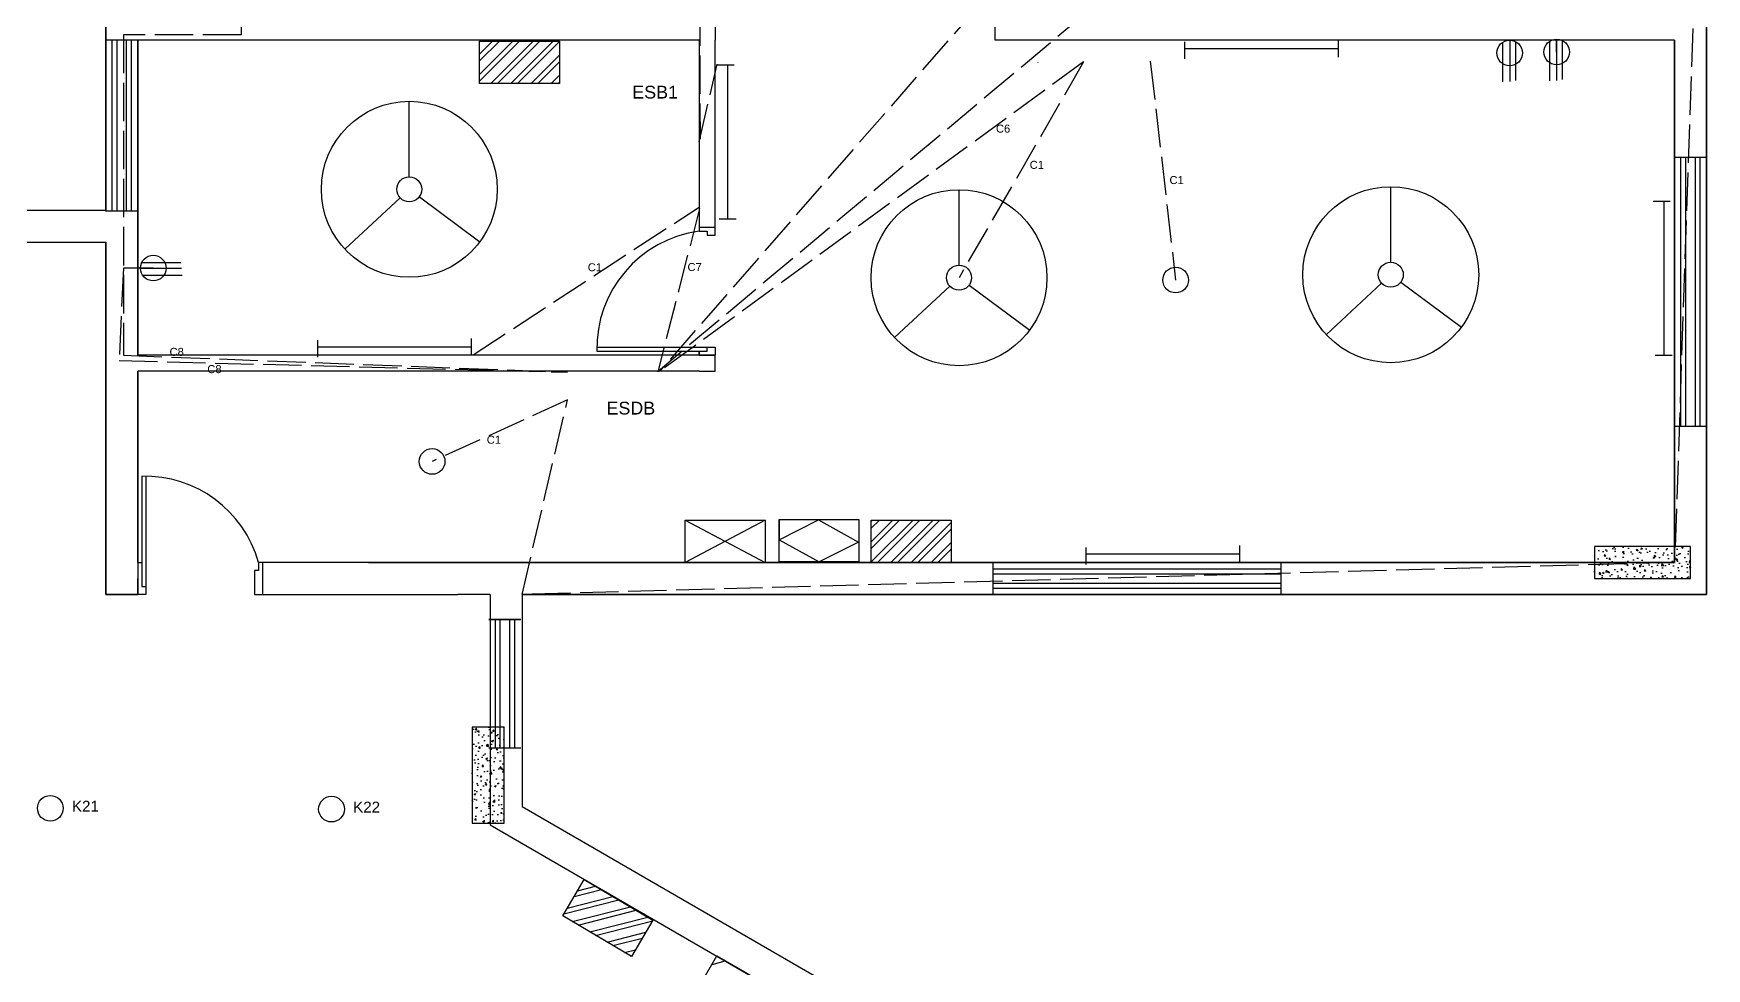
# Model space of a CAD drawing. Header units: millimetres. Extents: x 10978 to 12723, y 1038 to 2531.
# Drawn here: x 11600 to 12122, y 1948 to 2239 of the extents above; entities that cross this region are included whole.
import ezdxf

# ---------------------------------------------------------------- set-up
doc = ezdxf.new("R2010")
doc.units = ezdxf.units.MM
doc.linetypes.add('ACAD_ISO02W100', pattern=[15, 12, -3])
for name, color, linetype in [('doors', 6, 'Continuous'), ('emconduit', 1, 'ACAD_ISO02W100'), ('fittinglablem', 7, 'Continuous'), ('fittings', 7, 'Continuous'), ('windows', 40, 'Continuous')]:
    doc.layers.add(name, color=color, linetype=linetype)
doc.styles.get("Standard").update_dxf_attribs({"font": 'arial.ttf', "height": 4})

msp = doc.modelspace()

# ---------------------------------------------------------------- hatches: boundary and pattern name
h = msp.add_hatch()
h.set_pattern_fill('AR-CONC', color=256, scale=0.03, angle=-90)
h.set_pattern_definition([(320, (6359.1674, -72.0763), (-0.4781726, -5.46554), [0.5715, -6.2865]), (265, (6359.1674, -72.0763), (5.7317054, 1.0573026), [0.4572, -5.0292175]), (10.45144, (6359.1275, -72.532), (5.2535326, -4.4082374), [0.4857003, -5.3427073]), (316.1842, (6360.6914, -72.076), (-1.26127, -8.132371), [0.85725, -9.42975]), (6.63556, (6360.586, -72.754), (7.422784, -7.122124), [0.728551, -8.014068]), (261.18415, (6360.691, -72.076), (7.422784, -7.122124), [0.685799, -7.543792]), (291, (6360.3104, -72.8383), (-3.067956, -4.5484317), [0.5715, -6.2865]), (236, (6360.3104, -72.8383), (5.525639, -1.854061), [0.4572, -5.0292]), (341.451445, (6360.0547, -73.2174), (2.457683, -6.4024926), [0.4857003, -5.342698]), (307.5, (6359.1674, -72.0763), (2.53665117, -0.0926581), [0, -4.96824, 0, -5.1054, 0, -5.04825]), (277.5, (6359.1674, -72.0763), (3.0054172, -2.0045899), [0, -2.91084, 0, -4.85394, 0, -1.92405]), (237.5, (6359.1674, -70.377), (-0.1718623, -4.06771786), [0, -1.905, 0, -5.9436, 0, -7.8867]), (227.5, (6359.1674, -69.615), (0.7627947, -4.4438754), [0, -2.4765, 0, -3.94716, 0, -5.6007])])
h.paths.add_polyline_path([(12087.412, 2079.265), (12087.412, 2069.265), (12117.412, 2069.265), (12117.412, 2079.265)])
h = msp.add_hatch()
h.set_pattern_fill('AR-CONC', color=256, scale=0.03)
h.set_pattern_definition([(50, (6407.245, -184.54), (5.46554, -0.4781726), [0.5715, -6.2865]), (355, (6407.245, -184.54), (-1.0573026, 5.7317054), [0.4572, -5.0292175]), (100.45144, (6407.7006, -184.58), (4.4082374, 5.2535326), [0.4857, -5.3427073]), (46.1842, (6407.245, -183.016), (8.132371, -1.26127), [0.85725, -9.42975]), (96.63556, (6407.923, -183.121), (7.122124, 7.422784), [0.728551, -8.014068]), (351.18415, (6407.245, -183.016), (7.122124, 7.422784), [0.685799, -7.543792]), (21, (6408.007, -183.397), (4.5484317, -3.067956), [0.5715, -6.2865]), (326, (6408.007, -183.397), (1.854061, 5.525639), [0.4572, -5.0292]), (71.45144, (6408.386, -183.653), (6.4024926, 2.457683), [0.4857, -5.342698]), (37.5, (6407.2452, -184.5401), (0.0926581, 2.53665117), [0, -4.96824, 0, -5.1054, 0, -5.04825]), (7.5, (6407.2452, -184.54), (2.0045899, 3.0054172), [0, -2.91084, 0, -4.85394, 0, -1.92405]), (327.5, (6405.546, -184.5401), (4.06771786, -0.1718623), [0, -1.905, 0, -5.9436, 0, -7.8867]), (317.5, (6404.784, -184.54), (4.4438754, 0.7627947), [0, -2.4765, 0, -3.94716, 0, -5.6007])])
h.paths.add_polyline_path([(11736.8, 1992.899), (11746.8, 1992.899), (11746.8, 2022.899), (11736.8, 2022.899)])
h = msp.add_hatch()
h.set_pattern_fill('ANSI32', color=256, angle=-30)
h.set_pattern_definition([(15, (12535.055, 1189.362), (-2.46525, 9.20044), []), (15, (12538.944, 1187.117), (-2.46525, 9.20044), [])])
h.paths.add_polyline_path([(11887.759, 1901.751), (11940.896, 1871.073), (11910.421, 1818.288), (11899.565, 1824.556), (11896.93, 1819.992), (11912.636, 1810.924), (11948.636, 1873.278), (11886.282, 1909.278), (11850.282, 1846.924), (11866.076, 1837.806), (11868.711, 1842.37), (11857.284, 1848.967)])
h.paths.add_polyline_path([(11875.634, 1915.426), (11813.281, 1951.426), (11777.281, 1889.072), (11792.084, 1880.525), (11794.719, 1885.089), (11784.434, 1891.027), (11814.909, 1943.811), (11868.046, 1913.132), (11837.572, 1860.348), (11828.144, 1865.791), (11825.509, 1861.227), (11839.634, 1853.072)])
at = {"layer": 'fittings'}
h = msp.add_hatch(dxfattribs=at)
h.set_pattern_fill('ANSI32', color=256, scale=0.468168, angle=180)
h.set_pattern_definition([(225, (13144.0663, 2752.901), (3.1532, -3.1532), []), (225, (13141.964, 2752.901), (3.1532, -3.1532), [])])
h.paths.add_polyline_path([(11764.074, 2223.844), (11764.074, 2237.072), (11739.123, 2237.072), (11739.123, 2223.844)])
h = msp.add_hatch(dxfattribs=at)
h.set_pattern_fill('ANSI32', color=256, scale=0.468168)
h.set_pattern_definition([(45, (10481.5145, 1558.447), (-3.1532, 3.1532), []), (45, (10483.6166, 1558.447), (-3.1532, 3.1532), [])])
h.paths.add_polyline_path([(11861.507, 2087.504), (11861.507, 2074.276), (11886.458, 2074.276), (11886.458, 2087.504)])
h = msp.add_hatch(dxfattribs=at)
h.set_pattern_fill('ANSI32', color=256, scale=0.468168, angle=149.32554)
h.set_pattern_definition([(194.32554, (13243.38, 1702.2277), (1.103369, -4.320639), []), (194.32554, (13241.572, 1703.3), (1.103369, -4.320639), [])])
h.paths.add_polyline_path([(11786.573, 1951.213), (11793.321, 1962.59), (11771.862, 1975.319), (11765.113, 1963.942)])

# ---------------------------------------------------------------- linework, layer by layer
for p, q in [((11812.717, 2242.305), (11812.717, 2237.305)), ((11900.214, 2237.305), (11900.214, 2242.305)), ((11632.412, 2237.305), (11632.412, 2138.951)), ((11807.717, 2237.305), (11632.412, 2237.305)), ((11807.717, 2237.305), (11807.717, 2178.97)), ((11812.717, 2178.97), (11812.717, 2237.305)), ((12112.412, 2237.305), (11900.214, 2237.305)), ((12112.412, 2237.305), (12112.412, 2074.248)), ((12112.412, 2237.305), (12112.412, 2074.248)), ((11478.412, 2184.265), (11622.412, 2184.265)), ((11478.412, 2174.265), (11622.412, 2174.265)), ((11807.717, 2178.97), (11812.717, 2178.97)), ((11807.717, 2138.951), (11632.412, 2138.951)), ((11807.717, 2138.951), (11812.717, 2138.951)), ((11812.717, 2133.951), (11812.717, 2138.951)), ((11632.412, 2133.951), (11632.412, 2074.248)), ((11807.717, 2133.951), (11632.412, 2133.951)), ((11807.717, 2133.951), (11812.717, 2133.951)), ((11622.412, 2074.265), (11622.412, 2074.248)), ((11632.412, 2074.248), (11632.412, 2064.265)), ((12112.412, 2074.248), (11671.39, 2074.248)), ((11671.39, 2074.248), (11671.39, 2064.265)), ((12112.412, 2074.265), (11704.412, 2074.265)), ((11742.412, 2074.265), (11742.412, 2074.248)), ((11752.412, 2074.265), (11752.412, 2074.248)), ((11933.439, 2074.265), (11933.439, 2074.248)), ((12112.412, 2074.265), (11959.461, 2074.265)), ((11671.39, 2064.265), (11732.412, 2064.265)), ((11671.39, 2064.265), (11732.412, 2064.265)), ((11671.39, 2064.265), (11732.412, 2064.265)), ((11671.39, 2064.265), (11732.412, 2064.265)), ((11742.412, 2064.265), (11732.412, 2064.265)), ((11742.412, 2064.265), (11732.412, 2064.265)), ((11742.412, 2064.265), (11732.412, 2064.265)), ((11742.412, 2064.265), (11732.412, 2064.265)), ((11742.412, 2064.265), (11742.412, 1992.342)), ((11752.412, 2064.265), (11752.412, 1998.115)), ((12112.412, 2064.265), (11752.412, 2064.265)), ((12112.412, 2064.265), (11752.412, 2064.265)), ((12112.412, 2064.265), (11752.412, 2064.265)), ((12112.412, 2064.265), (11752.412, 2064.265)), ((11752.412, 1998.115), (12021.864, 1842.362)), ((11742.412, 1992.342), (12013.505, 1835.644))]:
    msp.add_line(p, q)
for points in [[(12030.319, 2444.248), (12122.412, 2444.248), (12122.412, 2064.265), (11752.412, 2064.265)], [(11752.412, 2064.265), (12122.412, 2064.265), (12122.412, 2444.248), (12030.319, 2444.248)], [(11752.412, 2064.265), (12122.412, 2064.265), (12122.412, 2444.248), (12030.319, 2444.248)], [(11752.412, 2064.265), (12122.412, 2064.265), (12122.412, 2444.248), (12030.319, 2444.248)], [(12030.319, 2444.248), (12122.412, 2444.248), (12122.412, 2064.265), (11752.412, 2064.265)], [(11752.412, 2064.265), (12122.412, 2064.265), (12122.412, 2444.248), (12030.319, 2444.248)], [(11752.412, 2064.265), (12122.412, 2064.265), (12122.412, 2444.248), (12030.319, 2444.248)], [(11752.412, 2064.265), (12122.412, 2064.265), (12122.412, 2444.248), (12030.319, 2444.248)], [(12030.319, 2444.248), (12122.412, 2444.248), (12122.412, 2064.265), (11752.412, 2064.265)], [(11752.412, 2064.265), (12122.412, 2064.265), (12122.412, 2444.248), (12030.319, 2444.248)], [(11752.412, 2064.265), (12122.412, 2064.265), (12122.412, 2444.248), (12030.319, 2444.248)], [(11752.412, 2064.265), (12122.412, 2064.265), (12122.412, 2444.248), (12030.319, 2444.248)], [(12030.319, 2444.248), (12122.412, 2444.248), (12122.412, 2064.265), (11752.412, 2064.265)], [(11752.412, 2064.265), (12122.412, 2064.265), (12122.412, 2444.248), (12030.319, 2444.248)], [(11752.412, 2064.265), (12122.412, 2064.265), (12122.412, 2444.248), (12030.319, 2444.248)], [(11752.412, 2064.265), (12122.412, 2064.265), (12122.412, 2444.248), (12030.319, 2444.248)], [(11622.412, 2424.248), (11622.412, 2183.901)], [(11622.412, 2424.248), (11622.412, 2183.901)], [(11622.412, 2424.248), (11622.412, 2183.901)], [(11622.412, 2424.248), (11622.412, 2183.901)], [(11622.412, 2424.248), (11622.412, 2183.901)], [(11622.412, 2424.248), (11622.412, 2183.901)], [(11622.412, 2424.248), (11622.412, 2183.901)], [(11622.412, 2424.248), (11622.412, 2183.901)], [(11622.412, 2424.248), (11622.412, 2183.901)], [(11622.412, 2424.248), (11622.412, 2183.901)], [(11622.412, 2424.248), (11622.412, 2183.901)], [(11622.412, 2424.248), (11622.412, 2183.901)], [(11622.412, 2424.248), (11622.412, 2183.901)], [(11622.412, 2424.248), (11622.412, 2183.901)], [(11622.412, 2424.248), (11622.412, 2183.901)], [(11622.412, 2424.248), (11622.412, 2183.901)], [(11622.412, 2183.901), (11622.412, 2424.248)], [(11622.412, 2183.901), (11622.412, 2424.248)], [(11622.412, 2183.901), (11622.412, 2424.248)], [(11622.412, 2183.901), (11622.412, 2424.248)], [(11622.412, 2183.901), (11622.412, 2424.248)], [(11622.412, 2183.901), (11622.412, 2424.248)], [(11622.412, 2183.901), (11622.412, 2424.248)], [(11622.412, 2183.901), (11622.412, 2424.248)], [(11632.412, 2237.305), (11632.412, 2138.951)], [(11632.412, 2138.951), (11632.412, 2237.305)], [(11632.412, 2237.305), (11632.412, 2138.951)], [(12112.412, 2237.305), (12112.412, 2074.248), (11671.39, 2074.248)], [(11704.412, 2074.265), (12112.412, 2074.265), (12112.412, 2237.305)], [(11704.412, 2074.265), (12112.412, 2074.265), (12112.412, 2237.305)], [(11632.412, 2064.265), (11622.412, 2064.265), (11622.412, 2174.265)], [(11632.412, 2064.265), (11622.412, 2064.265), (11622.412, 2174.265)], [(11632.412, 2064.265), (11622.412, 2064.265), (11622.412, 2174.265)], [(11632.412, 2064.265), (11622.412, 2064.265), (11622.412, 2174.265)], [(11632.412, 2064.265), (11622.412, 2064.265), (11622.412, 2174.265)], [(11632.412, 2064.265), (11622.412, 2064.265), (11622.412, 2174.265)], [(11632.412, 2064.265), (11622.412, 2064.265), (11622.412, 2174.265)], [(11632.412, 2064.265), (11622.412, 2064.265), (11622.412, 2174.265)], [(11622.412, 2174.265), (11622.412, 2064.265), (11632.412, 2064.265)], [(11622.412, 2174.265), (11622.412, 2064.265), (11632.412, 2064.265)], [(11622.412, 2174.265), (11622.412, 2064.265), (11632.412, 2064.265)], [(11622.412, 2174.265), (11622.412, 2064.265), (11632.412, 2064.265)], [(11622.412, 2174.265), (11622.412, 2064.265), (11632.412, 2064.265)], [(11622.412, 2174.265), (11622.412, 2064.265), (11632.412, 2064.265)], [(11622.412, 2174.265), (11622.412, 2064.265), (11632.412, 2064.265)], [(11622.412, 2174.265), (11622.412, 2064.265), (11632.412, 2064.265)], [(11622.412, 2174.265), (11622.412, 2064.265), (11632.412, 2064.265)], [(11622.412, 2174.265), (11622.412, 2064.265), (11632.412, 2064.265)], [(11622.412, 2174.265), (11622.412, 2064.265), (11632.412, 2064.265)], [(11622.412, 2174.265), (11622.412, 2064.265), (11632.412, 2064.265)], [(11622.412, 2174.265), (11622.412, 2064.265), (11632.412, 2064.265)], [(11622.412, 2174.265), (11622.412, 2064.265), (11632.412, 2064.265)], [(11622.412, 2174.265), (11622.412, 2064.265), (11632.412, 2064.265)], [(11622.412, 2174.265), (11622.412, 2064.265), (11632.412, 2064.265)], [(11632.412, 2074.248), (11632.412, 2133.951)], [(11632.412, 2133.951), (11632.412, 2074.265)], [(12112.26, 2074.265), (12112.412, 2074.265)], [(11792.084, 1880.525), (11777.281, 1889.072), (11813.281, 1951.426), (11875.634, 1915.426), (11839.634, 1853.072), (11825.509, 1861.227)]]:
    msp.add_lwpolyline(points)
for points in [[(12087.412, 2079.265), (12087.412, 2069.265), (12117.412, 2069.265), (12117.412, 2079.265)], [(11736.8, 1992.899), (11746.8, 1992.899), (11746.8, 2022.899), (11736.8, 2022.899)]]:
    msp.add_lwpolyline(points, close=True)
msp.add_arc((11668.412, 2074.248), 36, 0, 0.02786)
at = {"layer": 'doors', "color": 215, "true_color": 0xa953a0}
for p, q in [((11807.717, 2178.97), (11807.717, 2177.72)), ((11807.717, 2178.97), (11812.717, 2178.97)), ((11807.717, 2177.72), (11810.217, 2177.72)), ((11810.217, 2177.72), (11810.217, 2176.47)), ((11810.217, 2176.47), (11812.717, 2176.47)), ((11812.717, 2176.47), (11812.717, 2178.97)), ((11775.77, 2140.201), (11810.217, 2140.201)), ((11775.793, 2141.451), (11812.717, 2141.451)), ((11783.965, 2141.451), (11812.717, 2141.451)), ((11784.002, 2140.201), (11810.217, 2140.201)), ((11807.717, 2140.201), (11807.717, 2138.951)), ((11807.717, 2138.951), (11807.717, 2140.201)), ((11807.717, 2138.951), (11812.717, 2138.951)), ((11812.717, 2138.951), (11807.717, 2138.951)), ((11807.717, 2138.951), (11812.717, 2138.951)), ((11810.217, 2140.201), (11810.217, 2141.451)), ((11810.217, 2140.201), (11810.217, 2141.451)), ((11812.717, 2141.451), (11812.717, 2138.951)), ((11812.717, 2141.451), (11812.717, 2138.951)), ((11633.662, 2101.212), (11633.662, 2066.765)), ((11634.912, 2101.189), (11634.912, 2064.265)), ((11633.662, 2092.98), (11633.662, 2066.765)), ((11634.912, 2093.016), (11634.912, 2064.265)), ((11668.89, 2071.748), (11668.89, 2064.265)), ((11670.14, 2071.748), (11668.89, 2071.748)), ((11670.14, 2074.248), (11670.14, 2071.748)), ((11671.39, 2074.248), (11670.14, 2074.248)), ((11671.39, 2074.248), (11671.39, 2064.265)), ((11632.412, 2069.265), (11632.412, 2064.265)), ((11633.662, 2066.765), (11634.912, 2066.765)), ((11633.662, 2066.765), (11634.912, 2066.765)), ((11634.912, 2064.265), (11632.412, 2064.265)), ((11668.89, 2064.265), (11671.39, 2064.265))]:
    msp.add_line(p, q, dxfattribs=at)
at = {"layer": 'doors'}
for p, q in [((11632.412, 2074.265), (11632.412, 2064.265)), ((11632.412, 2074.265), (11633.662, 2074.265)), ((11632.412, 2064.265), (11632.412, 2069.265)), ((11634.912, 2064.265), (11632.412, 2064.265)), ((11634.912, 2064.265), (11632.412, 2064.265))]:
    msp.add_line(p, q, dxfattribs=at)
at = {"layer": 'doors', "color": 215, "true_color": 0xa953a0}
msp.add_lwpolyline([(11807.717, 2140.201), (11807.717, 2138.951)], dxfattribs=at)
for centre, start, end in [((11812.778, 2141.05), 97.8589, 181.31498), ((11634.511, 2064.203), 15.7435, 91.31498)]:
    msp.add_arc(centre, 37.018, start, end, dxfattribs=at)
at = {"layer": 'emconduit'}
for p, q in [((11807.591, 2307.561), (11808.053, 2206.394)), ((11924.855, 2282.314), (11795.501, 2134)), ((11952.013, 2265.418), (11794.886, 2133.945)), ((11664.686, 2242.896), (11664.686, 2239.039)), ((11664.686, 2239.039), (11627.89, 2239.039)), ((11627.89, 2239.039), (11627.89, 2138.951)), ((12118.139, 2240.978), (12112.412, 2074.265)), ((11927.842, 2230.526), (11795.501, 2134)), ((11807.717, 2205.644), (11813.409, 2229.817)), ((11927.842, 2230.526), (11888.914, 2163.179)), ((11948.665, 2230.765), (11956.579, 2162.452)), ((11737.148, 2139.141), (11807.717, 2185.223)), ((11807.853, 2184.78), (11794.85, 2133.801)), ((11627.89, 2166.178), (11626.536, 2137.294)), ((11633.322, 2166.178), (11627.89, 2166.178)), ((11627.89, 2138.951), (11766.597, 2133.683)), ((11626.536, 2137.294), (11766.597, 2133.683)), ((11766.597, 2125.018), (11724.334, 2105.817)), ((11752.412, 2064.265), (11766.597, 2125.018)), ((12112.412, 2074.265), (11752.412, 2064.265))]:
    msp.add_line(p, q, dxfattribs=at)
at = {"layer": 'fittinglablem'}
msp.add_line((11688.507, 2143.631), (11688.507, 2138.323), dxfattribs=at)
at = {"layer": 'fittings'}
for p, q in [((12007.382, 2237.366), (12007.382, 2232.059)), ((12060.926, 2237.229), (12060.926, 2224.482)), ((12062.698, 2236.804), (12062.698, 2224.758)), ((12073.339, 2236.824), (12073.339, 2224.64)), ((12075.59, 2233.64), (12075.59, 2237.539)), ((12075.59, 2237.539), (12075.59, 2224.792)), ((12077.361, 2237.114), (12077.361, 2225.068)), ((11959.382, 2236.768), (11959.382, 2231.461)), ((11959.382, 2234.712), (11999.036, 2234.712)), ((11959.382, 2234.712), (12007.382, 2234.712)), ((11999.036, 2234.712), (12007.382, 2234.712)), ((12058.675, 2236.514), (12058.675, 2224.33)), ((11818.676, 2229.493), (11813.369, 2229.493)), ((11816.62, 2229.493), (11816.62, 2189.84)), ((11816.62, 2229.493), (11816.62, 2181.493)), ((11717.199, 2194.671), (11717.199, 2218.241)), ((11816.62, 2189.84), (11816.62, 2181.493)), ((11888.914, 2167.081), (11888.914, 2190.652)), ((12023.777, 2168.017), (12023.777, 2191.587)), ((11714.341, 2188.111), (11697.076, 2172.065)), ((11720.335, 2188.444), (11739.269, 2174.407)), ((12111.095, 2186.916), (12105.788, 2186.916)), ((12109.039, 2186.916), (12109.039, 2147.262)), ((12109.039, 2186.916), (12109.039, 2138.916)), ((11819.274, 2181.493), (11813.966, 2181.493)), ((11637.221, 2166.178), (11633.322, 2166.178)), ((11633.322, 2166.178), (11646.07, 2166.178)), ((11633.748, 2167.95), (11645.793, 2167.95)), ((11634.038, 2163.927), (11646.222, 2163.927)), ((11886.055, 2160.522), (11868.79, 2144.476)), ((11892.049, 2160.854), (11910.983, 2146.817)), ((12020.918, 2161.458), (12003.653, 2145.411)), ((12026.912, 2161.79), (12045.847, 2147.753)), ((11736.507, 2144.228), (11736.507, 2138.921)), ((12109.039, 2147.262), (12109.039, 2138.916)), ((11688.507, 2141.575), (11728.161, 2141.575)), ((11688.507, 2141.575), (11736.507, 2141.575)), ((11728.161, 2141.575), (11736.507, 2141.575)), ((12111.693, 2138.916), (12106.385, 2138.916)), ((11803.387, 2087.473), (11828.337, 2074.265)), ((11828.337, 2087.473), (11803.387, 2074.265)), ((11832.698, 2087.718), (11832.698, 2081.381)), ((11832.698, 2081.381), (11844.983, 2087.556)), ((11844.983, 2087.556), (11857.517, 2080.665)), ((11832.698, 2081.381), (11845.233, 2074.49)), ((11857.517, 2080.665), (11845.233, 2074.49)), ((11928.534, 2078.993), (11928.534, 2073.685)), ((11928.534, 2076.937), (11968.188, 2076.937)), ((11928.534, 2076.937), (11976.534, 2076.937)), ((11968.188, 2076.937), (11976.534, 2076.937)), ((11976.534, 2079.59), (11976.534, 2074.283)), ((11832.698, 2074.49), (11845.233, 2074.49))]:
    msp.add_line(p, q, dxfattribs=at)
for points in [[(11764.074, 2223.844), (11739.123, 2223.844), (11739.123, 2237.072), (11764.074, 2237.072)], [(11803.387, 2087.473), (11828.337, 2087.473), (11828.337, 2074.245), (11803.387, 2074.245)], [(11832.698, 2087.718), (11857.649, 2087.718), (11857.649, 2074.49), (11832.698, 2074.49)], [(11861.507, 2087.504), (11886.458, 2087.504), (11886.458, 2074.276), (11861.507, 2074.276)], [(11786.573, 1951.213), (11765.113, 1963.942), (11771.862, 1975.319), (11793.321, 1962.59)]]:
    msp.add_lwpolyline(points, close=True, dxfattribs=at)
for centre, radius in [((12060.926, 2233.33), 4), ((12075.59, 2233.64), 4), ((11717.199, 2190.768), 27.473), ((11717.199, 2190.768), 3.903), ((11888.914, 2163.179), 27.473), ((12023.777, 2164.114), 27.473), ((11637.221, 2166.178), 4), ((11888.914, 2163.179), 3.903), ((11956.579, 2162.452), 4.013), ((12023.777, 2164.114), 3.903), ((11724.334, 2105.817), 4.013), ((11605.058, 1997.543), 4.013), ((11692.9, 1997.267), 4.013)]:
    msp.add_circle(centre, radius, dxfattribs=at)
at = {"layer": 'windows', "color": 31, "true_color": 0xfecc66}
for p, q in [((11632.412, 2237.305), (11622.412, 2237.305)), ((12112.412, 2200.805), (12122.412, 2200.805)), ((11632.412, 2183.901), (11622.412, 2183.901)), ((12112.412, 2116.805), (12122.412, 2116.805)), ((12112.412, 2116.805), (12122.412, 2116.805)), ((11899.461, 2074.265), (11899.461, 2064.265)), ((11989.461, 2074.265), (11989.461, 2064.265)), ((11752.014, 2056.446), (11742.014, 2056.446)), ((11742.014, 2016.448), (11752.014, 2016.448))]:
    msp.add_line(p, q, dxfattribs=at)
at = {"layer": 'windows'}
for p, q in [((11913.49, 2230.312), (11913.49, 2230.295)), ((11929.461, 2074.265), (11929.461, 2074.248)), ((11959.461, 2074.265), (11959.461, 2074.248)), ((11989.461, 2074.265), (11989.461, 2064.265)), ((11742.014, 2056.446), (11752.014, 2056.446))]:
    msp.add_line(p, q, dxfattribs=at)
at = {"layer": 'windows', "color": 31, "true_color": 0xfecc66}
for points in [[(11624.412, 2183.901), (11624.412, 2237.305)], [(11625.912, 2183.901), (11625.912, 2237.305)], [(11628.912, 2183.901), (11628.912, 2237.305)], [(11630.412, 2183.901), (11630.412, 2237.305)], [(12114.412, 2116.805), (12114.412, 2200.805)], [(12115.912, 2116.805), (12115.912, 2200.805)], [(12118.912, 2116.805), (12118.912, 2200.805)], [(12120.412, 2116.805), (12120.412, 2200.805)], [(11899.461, 2072.265), (11989.461, 2072.265)], [(11899.461, 2070.765), (11989.461, 2070.765)], [(11899.461, 2067.765), (11989.461, 2067.765)], [(11899.461, 2066.265), (11989.461, 2066.265)], [(11744.014, 2056.446), (11744.014, 2016.448)], [(11745.514, 2056.446), (11745.514, 2016.448)], [(11748.514, 2056.446), (11748.514, 2016.448)], [(11750.014, 2056.446), (11750.014, 2016.448)]]:
    msp.add_lwpolyline(points, dxfattribs=at)
at = {"layer": 'windows'}
msp.add_lwpolyline([(11742.014, 2016.448), (11752.014, 2016.448)], dxfattribs=at)

# ---------------------------------------------------------------- texts
at = {"layer": 'fittinglablem'}
for s, p in [('C6', (11900.449, 2208.473)), ('C1', (11910.992, 2197.163)), ('C1', (11954.653, 2192.41)), ('C1', (11772.945, 2165.182)), ('C7', (11804.096, 2165.256)), ('C8', (11642.31, 2138.767)), ('C8', (11654.097, 2133.382)), ('C1', (11741.394, 2111.347))]:
    msp.add_text(s, height=2.5, dxfattribs=at).set_placement(p)
at = {"layer": 'fittinglablem', "char_height": 4, "attachment_point": 1}
for s, width, insert in [('ESB1', 9.99418, (11786.84, 2223.111)), ('ESDB', 12.80425, (11778.802, 2124.467))]:
    msp.add_mtext_dynamic_manual_height_columns(s, width=width, gutter_width=12.5, heights=[0], dxfattribs=dict(at, insert=insert))
at = {"layer": 'fittings'}
for s, height, p in [('K21', 3.3871, (11611.822, 1996.49)), ('K22', 3.3871, (11699.663, 1996.214)), ('K', 3.387, (11699.663, 1996.214)), ('K', 3.387, (11699.663, 1996.214))]:
    msp.add_text(s, height=height, dxfattribs=at).set_placement(p)

doc.saveas('drawing.dxf')
